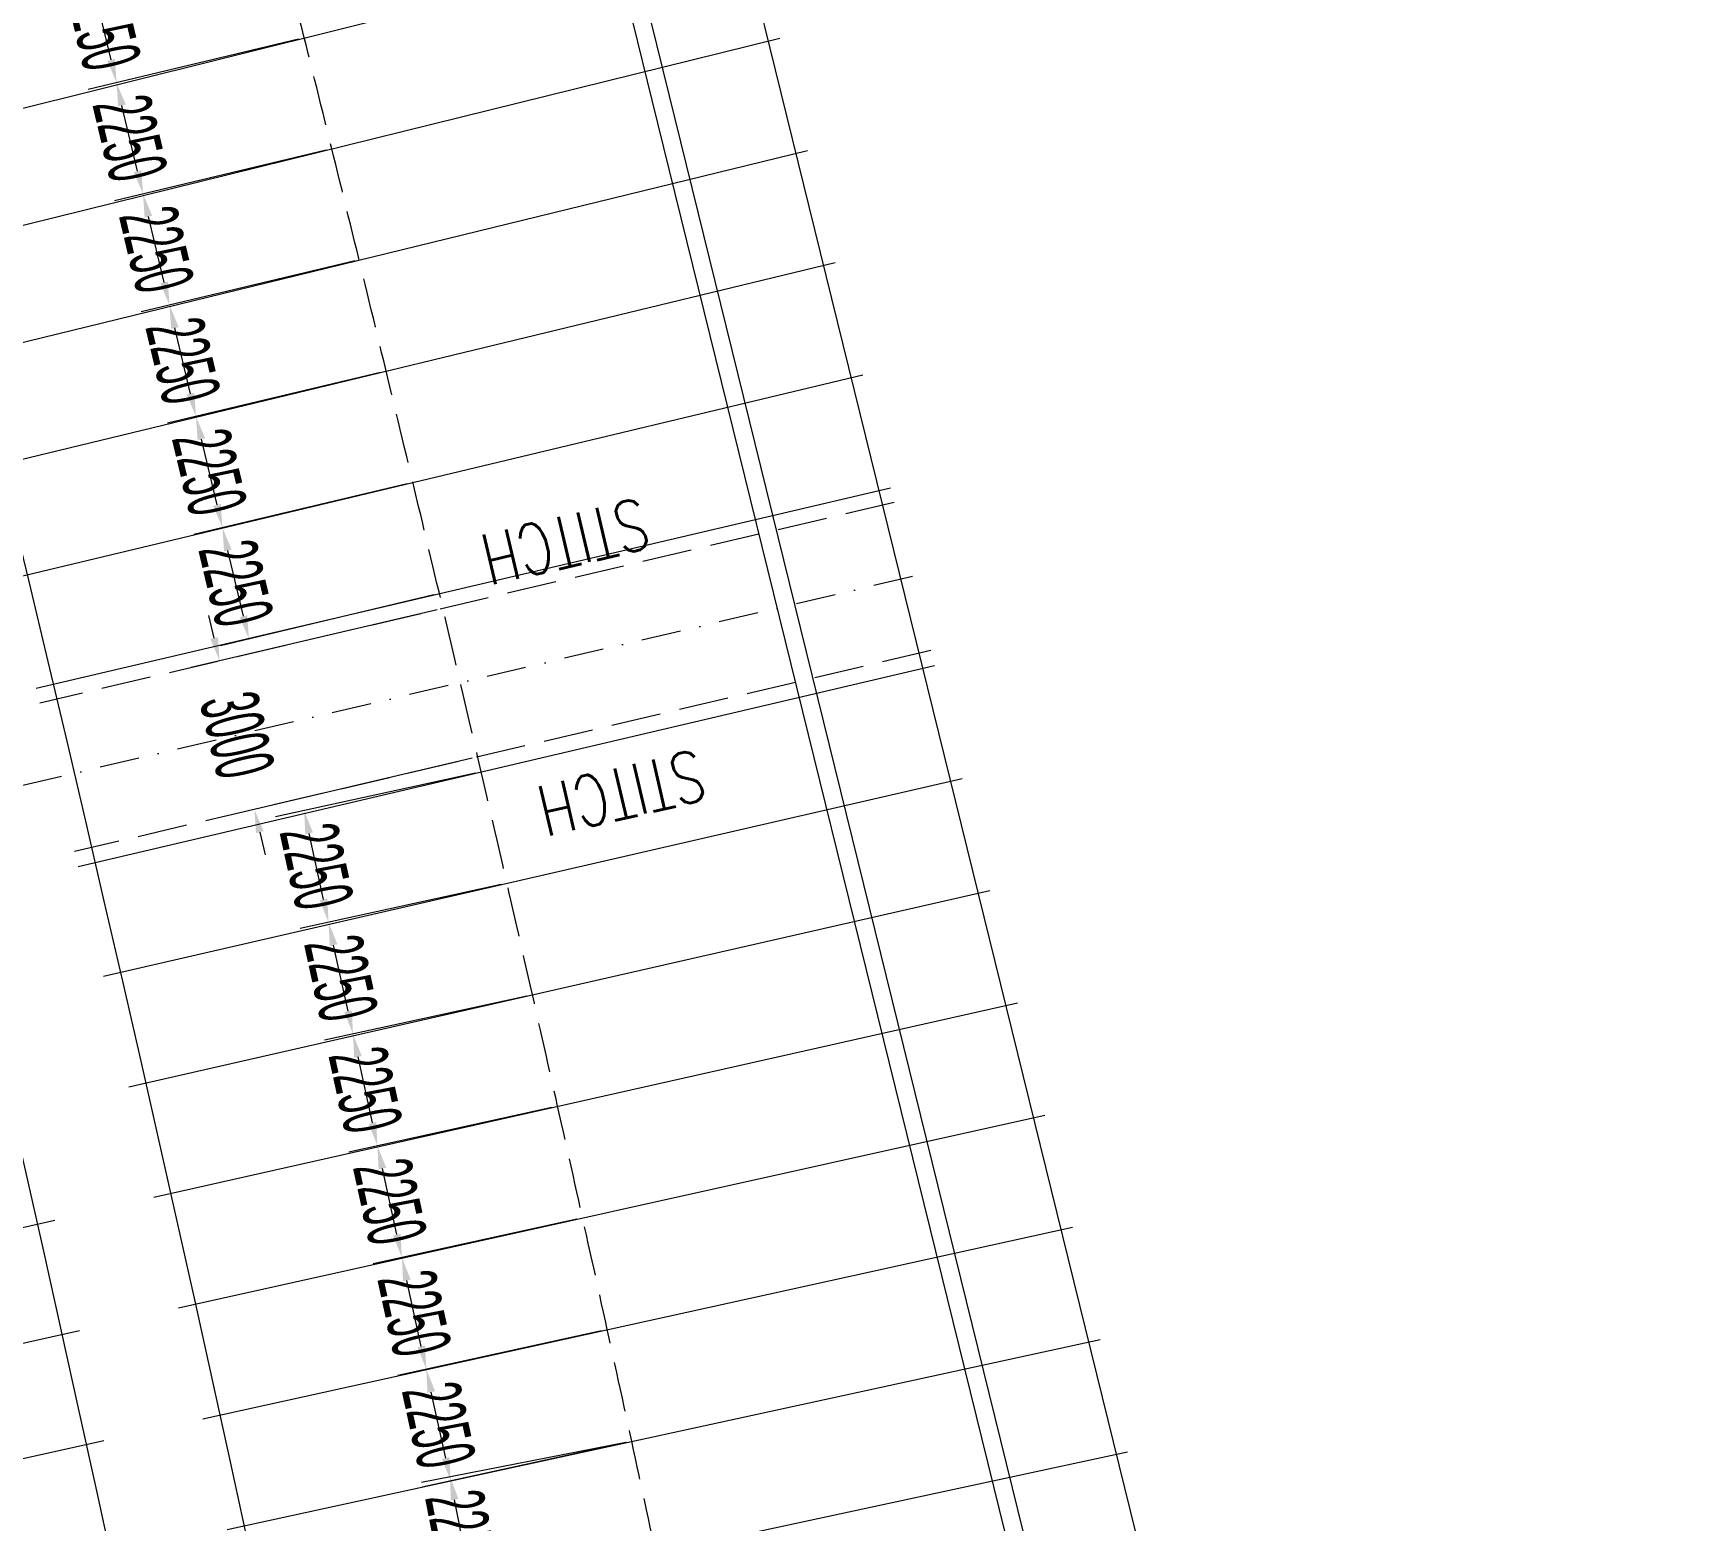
# Model space of a CAD drawing. Header units: millimetres. Extents: x 27228149 to 29012050, y 40856015 to 42918728.
# Drawn here: x 27340105 to 27372632, y 42702397 to 42731664 of the extents above; entities that cross this region are included whole.
import ezdxf

# ---------------------------------------------------------------- set-up
doc = ezdxf.new("R2010")
doc.units = ezdxf.units.MM
doc.header["$LTSCALE"] = 0.05
doc.linetypes.add('DGN Style 3', pattern=[27349.722329, 19535.51595, -7814.20638])
doc.linetypes.add('DGN Style 4', pattern=[31276.361035, 15628.41276, -7814.20638, 19.535516, -7814.20638])
doc.layers.get('Defpoints').update_dxf_attribs({"lineweight": 0})
for name, color, linetype, lineweight in [('InnerEdge_NB', 7, 'Continuous', 0), ('InnerEdge_SB', 7, 'Continuous', 0), ('OuterEdge_SB', 7, 'Continuous', 0), ('OuterEdge_SBRamp', 7, 'Continuous', 0), ('PlacementCurve_SB', 1, 'DGN Style 3', 0), ('S-_ANOT----_A-', 7, 'Continuous', 0), ('S-_ANOT----_T-', 7, 'Continuous', 0), ('S-_GRIDLINE_E- Adjusted', 6, 'DGN Style 4', 0), ('S-_SEG-----_E-NB', 3, 'Continuous', 13), ('S-_SEG-----_E-SB', 3, 'Continuous', 13), ('S-_WALLLBW-_E-', 40, 'Continuous', 13)]:
    doc.layers.add(name, color=color, linetype=linetype, lineweight=lineweight)
doc.styles.add('Styletxt', font='txt.shx')
doc.styles.add('StyleWORKING', font='WORKING.shx')
doc.dimstyles.new('dim300', dxfattribs={"dimtxt": 750, "dimasz": 750, "dimexe": 375, "dimexo": 375, "dimgap": 375, "dimtad": 1, "dimdec": 0, "dimzin": 11, "dimdsep": 46, "dimtxsty": 'StyleWORKING', "dimsah": 1, "dimcen": 0.09, "dimclrd": 7, "dimclre": 7, "dimadec": 4, "dimazin": 3, "dimtfac": 1, "dimtdec": 0, "dimtmove": 0, "dimatfit": 3, "dimfxl": 1, "dimtolj": 1, "dimtzin": 0, "dimlwd": 0, "dimlwe": 0, "dimarcsym": 0})

# ---------------------------------------------------------------- blocks, each defined once
blk = doc.blocks.new('*D257')
at = {"layer": 'Defpoints', "color": 0, "linetype": 'Continuous', "transparency": 16777216}
for p in [(27344895, 42733751), (27341227, 42732878), (27345443, 42731568)]:
    blk.add_point(p, dxfattribs=at)
at = {"layer": 'S-_ANOT----_A-', "linetype": 'Continuous', "transparency": 16777216}
for p, q in [((27344783, 42733724), (27340667, 42732744)), ((27345331, 42731542), (27341188, 42730556))]:
    blk.add_line(p, q, dxfattribs=at)
at = {"layer": 'S-_ANOT----_A-', "color": 7, "linetype": 'Continuous', "lineweight": 0, "transparency": 16777216}
blk.add_line((27341641, 42731136), (27341333, 42732430), dxfattribs=at)
at = {"layer": 'S-_ANOT----_A-', "color": 7, "linetype": 'Continuous', "transparency": 16777216}
for points in [[(27341408, 42732448), (27341259, 42732412), (27341227, 42732878)], [(27341716, 42731154), (27341567, 42731119), (27341748, 42730689)]]:
    blk.add_solid(points, dxfattribs=at)
at = {"layer": 'S-_ANOT----_A-', "color": 0, "linetype": 'Continuous', "transparency": 16777216, "insert": (27341489, 42731783), "char_height": 1150, "attachment_point": 5, "rotation": 283.3892, "style": 'StyleWORKING'}
blk.add_mtext('\\A1;{\\W0.47826;\\C0;2250}', dxfattribs=at)
blk = doc.blocks.new('*D258')
at = {"layer": 'Defpoints', "color": 0, "linetype": 'Continuous', "transparency": 16777216}
for p in [(27345443, 42731568), (27341748, 42730689), (27345985, 42729385)]:
    blk.add_point(p, dxfattribs=at)
at = {"layer": 'S-_ANOT----_A-', "linetype": 'Continuous', "transparency": 16777216}
for p, q in [((27345331, 42731542), (27341188, 42730556)), ((27345873, 42729358), (27341709, 42728367))]:
    blk.add_line(p, q, dxfattribs=at)
at = {"layer": 'S-_ANOT----_A-', "color": 7, "linetype": 'Continuous', "lineweight": 0, "transparency": 16777216}
blk.add_line((27342162, 42728948), (27341854, 42730241), dxfattribs=at)
at = {"layer": 'S-_ANOT----_A-', "color": 7, "linetype": 'Continuous', "transparency": 16777216}
for points in [[(27341929, 42730259), (27341780, 42730224), (27341748, 42730689)], [(27342237, 42728965), (27342088, 42728930), (27342269, 42728500)]]:
    blk.add_solid(points, dxfattribs=at)
at = {"layer": 'S-_ANOT----_A-', "color": 0, "linetype": 'Continuous', "transparency": 16777216, "insert": (27342010, 42729595), "char_height": 1150, "attachment_point": 5, "rotation": 283.3892, "style": 'StyleWORKING'}
blk.add_mtext('\\A1;{\\W0.47826;\\C0;2250}', dxfattribs=at)
blk = doc.blocks.new('*D259')
at = {"layer": 'Defpoints', "color": 0, "linetype": 'Continuous', "transparency": 16777216}
for p in [(27345985, 42729385), (27342269, 42728500), (27346558, 42727208)]:
    blk.add_point(p, dxfattribs=at)
at = {"layer": 'S-_ANOT----_A-', "linetype": 'Continuous', "transparency": 16777216}
for p, q in [((27345873, 42729358), (27341709, 42728367)), ((27346446, 42727182), (27342230, 42726178))]:
    blk.add_line(p, q, dxfattribs=at)
at = {"layer": 'S-_ANOT----_A-', "color": 7, "linetype": 'Continuous', "lineweight": 0, "transparency": 16777216}
blk.add_line((27342683, 42726759), (27342375, 42728053), dxfattribs=at)
at = {"layer": 'S-_ANOT----_A-', "color": 7, "linetype": 'Continuous', "transparency": 16777216}
for points in [[(27342450, 42728070), (27342301, 42728035), (27342269, 42728500)], [(27342758, 42726777), (27342609, 42726741), (27342790, 42726312)]]:
    blk.add_solid(points, dxfattribs=at)
at = {"layer": 'S-_ANOT----_A-', "color": 0, "linetype": 'Continuous', "transparency": 16777216, "insert": (27342531, 42727406), "char_height": 1150, "attachment_point": 5, "rotation": 283.3892, "style": 'StyleWORKING'}
blk.add_mtext('\\A1;{\\W0.47826;\\C0;2250}', dxfattribs=at)
blk = doc.blocks.new('*D260')
at = {"layer": 'Defpoints', "color": 0, "linetype": 'Continuous', "transparency": 16777216}
for p in [(27346558, 42727208), (27342790, 42726312), (27347054, 42725014)]:
    blk.add_point(p, dxfattribs=at)
at = {"layer": 'S-_ANOT----_A-', "linetype": 'Continuous', "transparency": 16777216}
for p, q in [((27346446, 42727182), (27342230, 42726178)), ((27346942, 42724987), (27342751, 42723989))]:
    blk.add_line(p, q, dxfattribs=at)
at = {"layer": 'S-_ANOT----_A-', "color": 7, "linetype": 'Continuous', "lineweight": 0, "transparency": 16777216}
blk.add_line((27343204, 42724570), (27342896, 42725864), dxfattribs=at)
at = {"layer": 'S-_ANOT----_A-', "color": 7, "linetype": 'Continuous', "transparency": 16777216}
for points in [[(27342971, 42725882), (27342822, 42725846), (27342790, 42726312)], [(27343279, 42724588), (27343130, 42724552), (27343311, 42724122)]]:
    blk.add_solid(points, dxfattribs=at)
at = {"layer": 'S-_ANOT----_A-', "color": 0, "linetype": 'Continuous', "transparency": 16777216, "insert": (27343052, 42725217), "char_height": 1150, "attachment_point": 5, "rotation": 283.3892, "style": 'StyleWORKING'}
blk.add_mtext('\\A1;{\\W0.47826;\\C0;2250}', dxfattribs=at)
blk = doc.blocks.new('*D261')
at = {"layer": 'Defpoints', "color": 0, "linetype": 'Continuous', "transparency": 16777216}
for p in [(27347054, 42725014), (27343311, 42724122), (27347581, 42722826)]:
    blk.add_point(p, dxfattribs=at)
at = {"layer": 'S-_ANOT----_A-', "linetype": 'Continuous', "transparency": 16777216}
for p, q in [((27346942, 42724987), (27342751, 42723989)), ((27347469, 42722799), (27343272, 42721801))]:
    blk.add_line(p, q, dxfattribs=at)
at = {"layer": 'S-_ANOT----_A-', "color": 7, "linetype": 'Continuous', "lineweight": 0, "transparency": 16777216}
blk.add_line((27343725, 42722381), (27343417, 42723675), dxfattribs=at)
at = {"layer": 'S-_ANOT----_A-', "color": 7, "linetype": 'Continuous', "transparency": 16777216}
for points in [[(27343492, 42723693), (27343343, 42723657), (27343311, 42724122)], [(27343800, 42722399), (27343651, 42722363), (27343832, 42721934)]]:
    blk.add_solid(points, dxfattribs=at)
at = {"layer": 'S-_ANOT----_A-', "color": 0, "linetype": 'Continuous', "transparency": 16777216, "insert": (27343573, 42723028), "char_height": 1150, "attachment_point": 5, "rotation": 283.3892, "style": 'StyleWORKING'}
blk.add_mtext('\\A1;{\\W0.47826;\\C0;2250}', dxfattribs=at)
blk = doc.blocks.new('*D262')
at = {"layer": 'Defpoints', "color": 0, "linetype": 'Continuous', "transparency": 16777216}
for p in [(27348924, 42717132), (27345439, 42716370), (27349431, 42714940)]:
    blk.add_point(p, dxfattribs=at)
at = {"layer": 'S-_ANOT----_A-', "linetype": 'Continuous', "transparency": 16777216}
for p, q in [((27348812, 42717108), (27344878, 42716247)), ((27349319, 42714916), (27345359, 42714049))]:
    blk.add_line(p, q, dxfattribs=at)
at = {"layer": 'S-_ANOT----_A-', "color": 7, "linetype": 'Continuous', "lineweight": 0, "transparency": 16777216}
blk.add_line((27345822, 42714622), (27345538, 42715921), dxfattribs=at)
at = {"layer": 'S-_ANOT----_A-', "color": 7, "linetype": 'Continuous', "transparency": 16777216}
for points in [[(27345613, 42715937), (27345463, 42715904), (27345439, 42716370)], [(27345897, 42714638), (27345747, 42714605), (27345920, 42714172)]]:
    blk.add_solid(points, dxfattribs=at)
at = {"layer": 'S-_ANOT----_A-', "color": 0, "linetype": 'Continuous', "transparency": 16777216, "insert": (27345681, 42715271), "char_height": 1150, "attachment_point": 5, "rotation": 282.3406, "style": 'StyleWORKING'}
blk.add_mtext('\\A1;{\\W0.47826;\\C0;2250}', dxfattribs=at)
blk = doc.blocks.new('*D263')
at = {"layer": 'Defpoints', "color": 0, "linetype": 'Continuous', "transparency": 16777216}
for p in [(27349431, 42714940), (27345920, 42714172), (27349933, 42712747)]:
    blk.add_point(p, dxfattribs=at)
at = {"layer": 'S-_ANOT----_A-', "linetype": 'Continuous', "transparency": 16777216}
for p, q in [((27349319, 42714916), (27345359, 42714049)), ((27349821, 42712722), (27345839, 42711851))]:
    blk.add_line(p, q, dxfattribs=at)
at = {"layer": 'S-_ANOT----_A-', "color": 7, "linetype": 'Continuous', "lineweight": 0, "transparency": 16777216}
blk.add_line((27346303, 42712424), (27346019, 42713723), dxfattribs=at)
at = {"layer": 'S-_ANOT----_A-', "color": 7, "linetype": 'Continuous', "transparency": 16777216}
for points in [[(27346094, 42713739), (27345944, 42713706), (27345920, 42714172)], [(27346378, 42712440), (27346228, 42712407), (27346401, 42711974)]]:
    blk.add_solid(points, dxfattribs=at)
at = {"layer": 'S-_ANOT----_A-', "color": 0, "linetype": 'Continuous', "transparency": 16777216, "insert": (27346162, 42713074), "char_height": 1150, "attachment_point": 5, "rotation": 282.3406, "style": 'StyleWORKING'}
blk.add_mtext('\\A1;{\\W0.47826;\\C0;2250}', dxfattribs=at)
blk = doc.blocks.new('*D264')
at = {"layer": 'Defpoints', "color": 0, "linetype": 'Continuous', "transparency": 16777216}
for p in [(27349933, 42712747), (27346401, 42711974), (27350429, 42710552)]:
    blk.add_point(p, dxfattribs=at)
at = {"layer": 'S-_ANOT----_A-', "linetype": 'Continuous', "transparency": 16777216}
for p, q in [((27349821, 42712722), (27345839, 42711851)), ((27350317, 42710528), (27346320, 42709653))]:
    blk.add_line(p, q, dxfattribs=at)
at = {"layer": 'S-_ANOT----_A-', "color": 7, "linetype": 'Continuous', "lineweight": 0, "transparency": 16777216}
blk.add_line((27346784, 42710226), (27346500, 42711525), dxfattribs=at)
at = {"layer": 'S-_ANOT----_A-', "color": 7, "linetype": 'Continuous', "transparency": 16777216}
for points in [[(27346574, 42711541), (27346425, 42711509), (27346401, 42711974)], [(27346859, 42710242), (27346709, 42710209), (27346882, 42709776)]]:
    blk.add_solid(points, dxfattribs=at)
at = {"layer": 'S-_ANOT----_A-', "color": 0, "linetype": 'Continuous', "transparency": 16777216, "insert": (27346643, 42710876), "char_height": 1150, "attachment_point": 5, "rotation": 282.3406, "style": 'StyleWORKING'}
blk.add_mtext('\\A1;{\\W0.47826;\\C0;2250}', dxfattribs=at)
blk = doc.blocks.new('*D265')
at = {"layer": 'Defpoints', "color": 0, "linetype": 'Continuous', "transparency": 16777216}
for p in [(27350429, 42710552), (27346882, 42709776), (27350920, 42708357)]:
    blk.add_point(p, dxfattribs=at)
at = {"layer": 'S-_ANOT----_A-', "linetype": 'Continuous', "transparency": 16777216}
for p, q in [((27350317, 42710528), (27346320, 42709653)), ((27350808, 42708332), (27346801, 42707455))]:
    blk.add_line(p, q, dxfattribs=at)
at = {"layer": 'S-_ANOT----_A-', "color": 7, "linetype": 'Continuous', "lineweight": 0, "transparency": 16777216}
blk.add_line((27347265, 42708028), (27346980, 42709327), dxfattribs=at)
at = {"layer": 'S-_ANOT----_A-', "color": 7, "linetype": 'Continuous', "transparency": 16777216}
for points in [[(27347055, 42709343), (27346905, 42709311), (27346882, 42709776)], [(27347340, 42708044), (27347190, 42708011), (27347363, 42707578)]]:
    blk.add_solid(points, dxfattribs=at)
at = {"layer": 'S-_ANOT----_A-', "color": 0, "linetype": 'Continuous', "transparency": 16777216, "insert": (27347124, 42708678), "char_height": 1150, "attachment_point": 5, "rotation": 282.3406, "style": 'StyleWORKING'}
blk.add_mtext('\\A1;{\\W0.47826;\\C0;2250}', dxfattribs=at)
blk = doc.blocks.new('*D266')
at = {"layer": 'Defpoints', "color": 0, "linetype": 'Continuous', "transparency": 16777216}
for p in [(27350920, 42708357), (27347363, 42707578), (27351406, 42706160)]:
    blk.add_point(p, dxfattribs=at)
at = {"layer": 'S-_ANOT----_A-', "linetype": 'Continuous', "transparency": 16777216}
for p, q in [((27350808, 42708332), (27346801, 42707455)), ((27351294, 42706135), (27347282, 42705257))]:
    blk.add_line(p, q, dxfattribs=at)
at = {"layer": 'S-_ANOT----_A-', "color": 7, "linetype": 'Continuous', "lineweight": 0, "transparency": 16777216}
blk.add_line((27347745, 42705830), (27347461, 42707129), dxfattribs=at)
at = {"layer": 'S-_ANOT----_A-', "color": 7, "linetype": 'Continuous', "transparency": 16777216}
for points in [[(27347536, 42707145), (27347386, 42707113), (27347363, 42707578)], [(27347820, 42705846), (27347671, 42705813), (27347844, 42705380)]]:
    blk.add_solid(points, dxfattribs=at)
at = {"layer": 'S-_ANOT----_A-', "color": 0, "linetype": 'Continuous', "transparency": 16777216, "insert": (27347605, 42706480), "char_height": 1150, "attachment_point": 5, "rotation": 282.3406, "style": 'StyleWORKING'}
blk.add_mtext('\\A1;{\\W0.47826;\\C0;2250}', dxfattribs=at)
blk = doc.blocks.new('*D267')
at = {"layer": 'Defpoints', "color": 0, "linetype": 'Continuous', "transparency": 16777216}
for p in [(27351886, 42703961), (27348313, 42703266), (27352361, 42701762)]:
    blk.add_point(p, dxfattribs=at)
at = {"layer": 'S-_ANOT----_A-', "linetype": 'Continuous', "transparency": 16777216}
for p, q in [((27351773, 42703940), (27347748, 42703156)), ((27352248, 42701740), (27348178, 42700948))]:
    blk.add_line(p, q, dxfattribs=at)
at = {"layer": 'S-_ANOT----_A-', "color": 7, "linetype": 'Continuous', "lineweight": 0, "transparency": 16777216}
blk.add_line((27348654, 42701510), (27348401, 42702815), dxfattribs=at)
at = {"layer": 'S-_ANOT----_A-', "color": 7, "linetype": 'Continuous', "transparency": 16777216}
for points in [[(27348476, 42702829), (27348325, 42702800), (27348313, 42703266)], [(27348730, 42701524), (27348579, 42701495), (27348742, 42701058)]]:
    blk.add_solid(points, dxfattribs=at)
at = {"layer": 'S-_ANOT----_A-', "color": 0, "linetype": 'Continuous', "transparency": 16777216, "insert": (27348529, 42702162), "char_height": 1150, "attachment_point": 5, "rotation": 281.011, "style": 'StyleWORKING'}
blk.add_mtext('\\A1;{\\W0.47826;\\C0;2250}', dxfattribs=at)
blk = doc.blocks.new('*D1051')
at = {"layer": 'Defpoints', "color": 0, "linetype": 'Continuous', "transparency": 16777216}
for p in [(27347581, 42722826), (27343832, 42721934), (27348102, 42720637)]:
    blk.add_point(p, dxfattribs=at)
at = {"layer": 'S-_ANOT----_A-', "linetype": 'Continuous', "transparency": 16777216}
for p, q in [((27347469, 42722799), (27343272, 42721801)), ((27347990, 42720611), (27343793, 42719612))]:
    blk.add_line(p, q, dxfattribs=at)
at = {"layer": 'S-_ANOT----_A-', "color": 7, "linetype": 'Continuous', "lineweight": 0, "transparency": 16777216}
blk.add_line((27344246, 42720192), (27343938, 42721486), dxfattribs=at)
at = {"layer": 'S-_ANOT----_A-', "color": 7, "linetype": 'Continuous', "transparency": 16777216}
for points in [[(27344013, 42721504), (27343864, 42721468), (27343832, 42721934)], [(27344321, 42720210), (27344172, 42720175), (27344353, 42719745)]]:
    blk.add_solid(points, dxfattribs=at)
at = {"layer": 'S-_ANOT----_A-', "color": 0, "linetype": 'Continuous', "transparency": 16777216, "insert": (27344094, 42720840), "char_height": 1150, "attachment_point": 5, "rotation": 283.3892, "style": 'StyleWORKING'}
blk.add_mtext('\\A1;{\\W0.47826;\\C0;2250}', dxfattribs=at)
blk = doc.blocks.new('*D1052')
at = {"layer": 'Defpoints', "color": 0, "linetype": 'Continuous', "transparency": 16777216}
for p in [(27348171, 42720345), (27348856, 42717425, 0), (27344461, 42716393)]:
    blk.add_point(p, dxfattribs=at)
at = {"layer": 'S-_ANOT----_A-', "linetype": 'Continuous', "transparency": 16777216}
for p, q in [((27348059, 42720319), (27343216, 42719182)), ((27348744, 42717398), (27343901, 42716262))]:
    blk.add_line(p, q, dxfattribs=at)
at = {"layer": 'S-_ANOT----_A-', "color": 7, "linetype": 'Continuous', "lineweight": 0, "transparency": 16777216}
for p, q in [((27343671, 42719762), (27343565, 42720209)), ((27344566, 42715945), (27344671, 42715497))]:
    blk.add_line(p, q, dxfattribs=at)
at = {"layer": 'S-_ANOT----_A-', "color": 7, "linetype": 'Continuous', "transparency": 16777216}
for points in [[(27343745, 42719779), (27343596, 42719744), (27343776, 42719314)], [(27344641, 42715963), (27344492, 42715928), (27344461, 42716393)]]:
    blk.add_solid(points, dxfattribs=at)
at = {"layer": 'S-_ANOT----_A-', "color": 0, "linetype": 'Continuous', "transparency": 16777216, "insert": (27344120, 42717854), "char_height": 1150, "attachment_point": 5, "rotation": 283.2082, "style": 'StyleWORKING'}
blk.add_mtext('\\A1;{\\W0.47826;\\C0;3000}', dxfattribs=at)
blk = doc.blocks.new('*D1053')
at = {"layer": 'Defpoints', "color": 0, "linetype": 'Continuous', "transparency": 16777216}
for p in [(27351406, 42706160), (27347844, 42705380), (27351886, 42703961)]:
    blk.add_point(p, dxfattribs=at)
at = {"layer": 'S-_ANOT----_A-', "linetype": 'Continuous', "transparency": 16777216}
for p, q in [((27351294, 42706135), (27347282, 42705257)), ((27351774, 42703937), (27347763, 42703059))]:
    blk.add_line(p, q, dxfattribs=at)
at = {"layer": 'S-_ANOT----_A-', "color": 7, "linetype": 'Continuous', "lineweight": 0, "transparency": 16777216}
blk.add_line((27348226, 42703632), (27347942, 42704931), dxfattribs=at)
at = {"layer": 'S-_ANOT----_A-', "color": 7, "linetype": 'Continuous', "transparency": 16777216}
for points in [[(27348017, 42704947), (27347867, 42704915), (27347844, 42705380)], [(27348301, 42703648), (27348151, 42703615), (27348325, 42703182)]]:
    blk.add_solid(points, dxfattribs=at)
at = {"layer": 'S-_ANOT----_A-', "color": 0, "linetype": 'Continuous', "transparency": 16777216, "insert": (27348086, 42704282), "char_height": 1150, "attachment_point": 5, "rotation": 282.3406, "style": 'StyleWORKING'}
blk.add_mtext('\\A1;{\\W0.47826;\\C0;2250}', dxfattribs=at)

msp = doc.modelspace()

# ---------------------------------------------------------------- linework, layer by layer
at = {"layer": 'InnerEdge_NB'}
msp.add_lwpolyline([(27283724.5, 42878514.7, -0.0568157), (27345588.8, 42682480.7), (27368075.3, 42566916.3, 0.0263705), (27393633.3, 42464653, 0.0426618), (27458420.2, 42303807.1, 0.1075608), (27699785.7, 42006839.6, 0.026969), (27783127.3, 41947329.2), (27839783.5, 41911319.6)], format="xyb", dxfattribs=at)
at = {"layer": 'InnerEdge_SB'}
msp.add_lwpolyline([(27370363.7, 42569291.8), (27348239.1, 42682996.3, 0.0568157), (27286190.8, 42879613.7)], format="xyb", dxfattribs=at)
at = {"layer": 'OuterEdge_SB'}
msp.add_line((27369956, 42658669.7), (27352289.9, 42730343.4), dxfattribs=at)
msp.add_arc((26454853.3, 42509161.6), 924291, 13.8451623, 26.2492156, dxfattribs=at)
at = {"layer": 'OuterEdge_SBRamp'}
msp.add_line((27369956, 42658669.7), (27352289.9, 42730343.4), dxfattribs=at)
at = {"layer": 'PlacementCurve_SB'}
msp.add_lwpolyline([(27305541.4, 42854039, -0.0482858), (27355899.2, 42684467.3), (27377998.9, 42570890.3, 0.0688708), (27467496.8, 42309348.2, 0.1110949), (27715510, 42007942.3, 0.028125), (27802629.8, 41947720.4), (27845874.9, 41921290)], format="xyb", dxfattribs=at)
at = {"layer": 'S-_GRIDLINE_E- Adjusted'}
msp.add_line((27357411.2, 42720973.2), (27283677.1, 42703667.9), dxfattribs=at)
at = {"layer": 'S-_SEG-----_E-NB'}
for p, q in [((27340532, 42708304.3), (27324453.4, 42704689)), ((27341016.4, 42706137.6), (27324929, 42702561.7)), ((27341495.5, 42703969.7), (27325399.4, 42700433.2))]:
    msp.add_line(p, q, dxfattribs=at)
at = {"layer": 'S-_SEG-----_E-SB'}
for p, q in [((27337535.9, 42729595.9), (27354253.5, 42733766.3)), ((27338073.6, 42727431.3), (27354801.2, 42731561.6)), ((27338606.1, 42725265.3), (27355345.4, 42729355.9)), ((27339133.2, 42723098), (27355889.2, 42727150.2)), ((27339655, 42720929.4), (27356432.8, 42724944.3)), ((27340167.9, 42718775.1), (27356980.4, 42722721)), ((27340990.4, 42715270.4), (27357842, 42719225.4)), ((27341489.4, 42713112.8), (27358389.3, 42717001.6)), ((27341986.8, 42710938.5), (27358932.2, 42714795)), ((27342478.8, 42708763), (27359474.8, 42712588.2)), ((27342965.5, 42706586.3), (27360017.3, 42710381.1)), ((27343446.9, 42704408.4), (27360559.5, 42708173.7)), ((27343922.9, 42702229.3), (27361101.7, 42705966.1)), ((27344393.6, 42700049), (27361643.6, 42703758))]:
    msp.add_line(p, q, dxfattribs=at)
at = {"layer": 'S-_SEG-----_E-SB', "linetype": 'DGN Style 3'}
for p, q in [((27357052.2, 42722429.7), (27340236.4, 42718483.1)), ((27357770.2, 42719516.7), (27340921.8, 42715562.4))]:
    msp.add_line(p, q, dxfattribs=at)
at = {"layer": 'S-_WALLLBW-_E-'}
for p, q in [((27363197, 42696538.2), (27354717.3, 42730941.7)), ((27370295.8, 42658753.4), (27352629.8, 42730427.2))]:
    msp.add_line(p, q, dxfattribs=at)
for radius, end in [(924641, 26.2492156), (926791, 20.7565789)]:
    msp.add_arc((26454853.3, 42509161.6), radius, 13.8451623, end, dxfattribs=at)

# ---------------------------------------------------------------- texts
at = {"layer": 'S-_ANOT----_T-', "linetype": 'Continuous', "style": 'Styletxt', "width": 0.75}
for rotation, p in [(193.32175, (27352073.6, 42722530.7)), (193.2082, (27353181.2, 42717580))]:
    msp.add_text('STITCH', height=1000, rotation=rotation, dxfattribs=at).set_placement(p)

# ---------------------------------------------------------------- dimensions: what is measured, and where the dimension line sits
at = {"layer": 'S-_ANOT----_A-', "linetype": 'Continuous'}
for base, p1, p2, angle, override, picture, middle, turn in [((27341226.7, 42732877.5), (27345442.6, 42731568.3), (27344894.8, 42733750.6), 103.3892, {"dimscale": 1000, "dimtxt": 1.15, "dimasz": 0.46, "dimexe": 0.575, "dimexo": 0.115, "dimgap": 0.2875, "dimtad": 1, "dimtih": 0, "dimtoh": 0, "dimlfac": 1, "dimsah": 1, "dimcen": 0, "dimse1": 0, "dimse2": 0, "dimclre": 256, "dimclrt": 0, "dimtol": 0, "dimtfac": 1, "dimtofl": 0, "dimtmove": 2, "dimatfit": 3, "dimfrac": 0, "dimtolj": 1, "dimlwe": 65535}, '*D257', (27341488.6, 42731783.5), 283.3892), ((27341747.7, 42730688.8), (27345985.1, 42729384.7), (27345442.6, 42731568.3), 103.3892, {"dimscale": 1000, "dimtxt": 1.15, "dimasz": 0.46, "dimexe": 0.575, "dimexo": 0.115, "dimgap": 0.2875, "dimtad": 1, "dimtih": 0, "dimtoh": 0, "dimlfac": 1, "dimsah": 1, "dimcen": 0, "dimse1": 0, "dimse2": 0, "dimclre": 256, "dimclrt": 0, "dimtol": 0, "dimtfac": 1, "dimtofl": 0, "dimtmove": 2, "dimatfit": 3, "dimfrac": 0, "dimtolj": 1, "dimlwe": 65535}, '*D258', (27342009.5, 42729594.8), 283.3892), ((27342268.7, 42728500.1), (27346557.9, 42727208.5), (27345985.1, 42729384.7), 103.3892, {"dimscale": 1000, "dimtxt": 1.15, "dimasz": 0.46, "dimexe": 0.575, "dimexo": 0.115, "dimgap": 0.2875, "dimtad": 1, "dimtih": 0, "dimtoh": 0, "dimlfac": 1, "dimsah": 1, "dimcen": 0, "dimse1": 0, "dimse2": 0, "dimclre": 256, "dimclrt": 0, "dimtol": 0, "dimtfac": 1, "dimtofl": 0, "dimtmove": 2, "dimatfit": 3, "dimfrac": 0, "dimtolj": 1, "dimlwe": 65535}, '*D259', (27342530.5, 42727406.1), 283.3892), ((27342789.7, 42726311.5), (27347054.1, 42725013.5), (27346557.9, 42727208.5), 103.3892, {"dimscale": 1000, "dimtxt": 1.15, "dimasz": 0.46, "dimexe": 0.575, "dimexo": 0.115, "dimgap": 0.2875, "dimtad": 1, "dimtih": 0, "dimtoh": 0, "dimlfac": 1, "dimsah": 1, "dimcen": 0, "dimse1": 0, "dimse2": 0, "dimclre": 256, "dimclrt": 0, "dimtol": 0, "dimtfac": 1, "dimtofl": 0, "dimtmove": 2, "dimatfit": 3, "dimfrac": 0, "dimtolj": 1, "dimlwe": 65535}, '*D260', (27343051.5, 42725217.3), 283.3892), ((27343310.7, 42724122.5), (27347580.5, 42722826), (27347054.1, 42725013.5), 103.3892, {"dimscale": 1000, "dimtxt": 1.15, "dimasz": 0.46, "dimexe": 0.575, "dimexo": 0.115, "dimgap": 0.2875, "dimtad": 1, "dimtih": 0, "dimtoh": 0, "dimlfac": 1, "dimsah": 1, "dimcen": 0, "dimse1": 0, "dimse2": 0, "dimclre": 256, "dimclrt": 0, "dimtol": 0, "dimtfac": 1, "dimtofl": 0, "dimtmove": 2, "dimatfit": 3, "dimfrac": 0, "dimtolj": 1, "dimlwe": 65535}, '*D261', (27343572.6, 42723028.4), 283.3892), ((27343831.7, 42721933.7), (27348101.6, 42720637.2), (27347580.5, 42722826), 103.3892, {"dimscale": 1000, "dimtxt": 1.15, "dimasz": 0.46, "dimexe": 0.575, "dimexo": 0.115, "dimgap": 0.2875, "dimtad": 1, "dimtih": 0, "dimtoh": 0, "dimlfac": 1, "dimsah": 1, "dimcen": 0, "dimse1": 0, "dimse2": 0, "dimclre": 256, "dimclrt": 0, "dimtol": 0, "dimtfac": 1, "dimtofl": 0, "dimtmove": 2, "dimatfit": 3, "dimfrac": 0, "dimtolj": 1, "dimlwe": 65535}, '*D1051', (27344093.6, 42720839.6), 283.3892), ((27344461.1, 42716393.1), (27348170.7, 42720345.2), (27348856.1, 42717424.6, -0.2), 103.2082, {"dimscale": 1000, "dimtxt": 1.15, "dimasz": 0.46, "dimexe": 0.575, "dimexo": 0.115, "dimgap": 0.2875, "dimtad": 1, "dimjust": 0, "dimtih": 0, "dimtoh": 0, "dimlfac": 1, "dimsah": 1, "dimcen": 0, "dimse1": 0, "dimse2": 0, "dimclre": 256, "dimclrt": 0, "dimtol": 0, "dimtfac": 1, "dimtofl": 0, "dimtmove": 2, "dimatfit": 3, "dimfrac": 0, "dimtolj": 1, "dimlwe": 65535}, '*D1052', (27344119.7, 42717853.7), 283.2082), ((27345439.5, 42716370), (27349431.3, 42714940.3), (27348924.1, 42717132.4), 102.34064, {"dimscale": 1000, "dimtxt": 1.15, "dimasz": 0.46, "dimexe": 0.575, "dimexo": 0.115, "dimgap": 0.2875, "dimtad": 1, "dimtih": 0, "dimtoh": 0, "dimlfac": 1, "dimsah": 1, "dimcen": 0, "dimse1": 0, "dimse2": 0, "dimclre": 256, "dimclrt": 0, "dimtol": 0, "dimtfac": 1, "dimtofl": 0, "dimtmove": 2, "dimatfit": 3, "dimfrac": 0, "dimtolj": 1, "dimlwe": 65535}, '*D262', (27345681.3, 42715271.4), 282.34064), ((27345920.3, 42714172.2), (27349933, 42712746.9), (27349431.3, 42714940.3), 102.34064, {"dimscale": 1000, "dimtxt": 1.15, "dimasz": 0.46, "dimexe": 0.575, "dimexo": 0.115, "dimgap": 0.2875, "dimtad": 1, "dimtih": 0, "dimtoh": 0, "dimlfac": 1, "dimsah": 1, "dimcen": 0, "dimse1": 0, "dimse2": 0, "dimclre": 256, "dimclrt": 0, "dimtol": 0, "dimtfac": 1, "dimtofl": 0, "dimtmove": 2, "dimatfit": 3, "dimfrac": 0, "dimtolj": 1, "dimlwe": 65535}, '*D263', (27346162.1, 42713073.5), 282.34064), ((27346401.2, 42711974.3), (27350429.4, 42710552.4), (27349933, 42712746.9), 102.34064, {"dimscale": 1000, "dimtxt": 1.15, "dimasz": 0.46, "dimexe": 0.575, "dimexo": 0.115, "dimgap": 0.2875, "dimtad": 1, "dimtih": 0, "dimtoh": 0, "dimlfac": 1, "dimsah": 1, "dimcen": 0, "dimse1": 0, "dimse2": 0, "dimclre": 256, "dimclrt": 0, "dimtol": 0, "dimtfac": 1, "dimtofl": 0, "dimtmove": 2, "dimatfit": 3, "dimfrac": 0, "dimtolj": 1, "dimlwe": 65535}, '*D264', (27346643, 42710875.6), 282.34064), ((27346882.1, 42709776.3), (27350920.4, 42708356.6), (27350429.4, 42710552.4), 102.34064, {"dimscale": 1000, "dimtxt": 1.15, "dimasz": 0.46, "dimexe": 0.575, "dimexo": 0.115, "dimgap": 0.2875, "dimtad": 1, "dimtih": 0, "dimtoh": 0, "dimlfac": 1, "dimsah": 1, "dimcen": 0, "dimse1": 0, "dimse2": 0, "dimclre": 256, "dimclrt": 0, "dimtol": 0, "dimtfac": 1, "dimtofl": 0, "dimtmove": 2, "dimatfit": 3, "dimfrac": 0, "dimtolj": 1, "dimlwe": 65535}, '*D265', (27347123.8, 42708677.6), 282.34064), ((27347362.9, 42707578.3), (27351406, 42706159.6), (27350920.4, 42708356.6), 102.34064, {"dimscale": 1000, "dimtxt": 1.15, "dimasz": 0.46, "dimexe": 0.575, "dimexo": 0.115, "dimgap": 0.2875, "dimtad": 1, "dimtih": 0, "dimtoh": 0, "dimlfac": 1, "dimsah": 1, "dimcen": 0, "dimse1": 0, "dimse2": 0, "dimclre": 256, "dimclrt": 0, "dimtol": 0, "dimtfac": 1, "dimtofl": 0, "dimtmove": 2, "dimatfit": 3, "dimfrac": 0, "dimtolj": 1, "dimlwe": 65535}, '*D266', (27347604.7, 42706479.6), 282.34064), ((27347843.8, 42705380.3), (27351886.2, 42703961.5), (27351406, 42706159.6), 102.34064, {"dimscale": 1000, "dimtxt": 1.15, "dimasz": 0.46, "dimexe": 0.575, "dimexo": 0.115, "dimgap": 0.2875, "dimtad": 1, "dimtih": 0, "dimtoh": 0, "dimlfac": 1, "dimsah": 1, "dimcen": 0, "dimse1": 0, "dimse2": 0, "dimclre": 256, "dimclrt": 0, "dimtol": 0, "dimtfac": 1, "dimtofl": 0, "dimtmove": 2, "dimatfit": 3, "dimfrac": 0, "dimtolj": 1, "dimlwe": 65535}, '*D1053', (27348085.6, 42704281.6), 282.34064), ((27348312.7, 42703266.1), (27352361.1, 42701762.2), (27351886.2, 42703961.5), 101.01101, {"dimscale": 1000, "dimtxt": 1.15, "dimasz": 0.46, "dimexe": 0.575, "dimexo": 0.115, "dimgap": 0.2875, "dimtad": 1, "dimtih": 0, "dimtoh": 0, "dimlfac": 1, "dimsah": 1, "dimcen": 0, "dimse1": 0, "dimse2": 0, "dimclre": 256, "dimclrt": 0, "dimtol": 0, "dimtfac": 1, "dimtofl": 0, "dimtmove": 2, "dimatfit": 3, "dimfrac": 0, "dimtolj": 1, "dimlwe": 65535}, '*D267', (27348528.8, 42702162.3), 281.01101)]:
    dim = msp.add_linear_dim(base=base, p1=p1, p2=p2, angle=angle, text='{\\W0.47826;\\C0;<>}', dimstyle='dim300', override=override, dxfattribs=at)
    dim.commit()
    dim.dimension.update_dxf_attribs({"geometry": picture, "text_midpoint": middle, "dimtype": 160, "text_rotation": turn})

doc.saveas('drawing.dxf')
